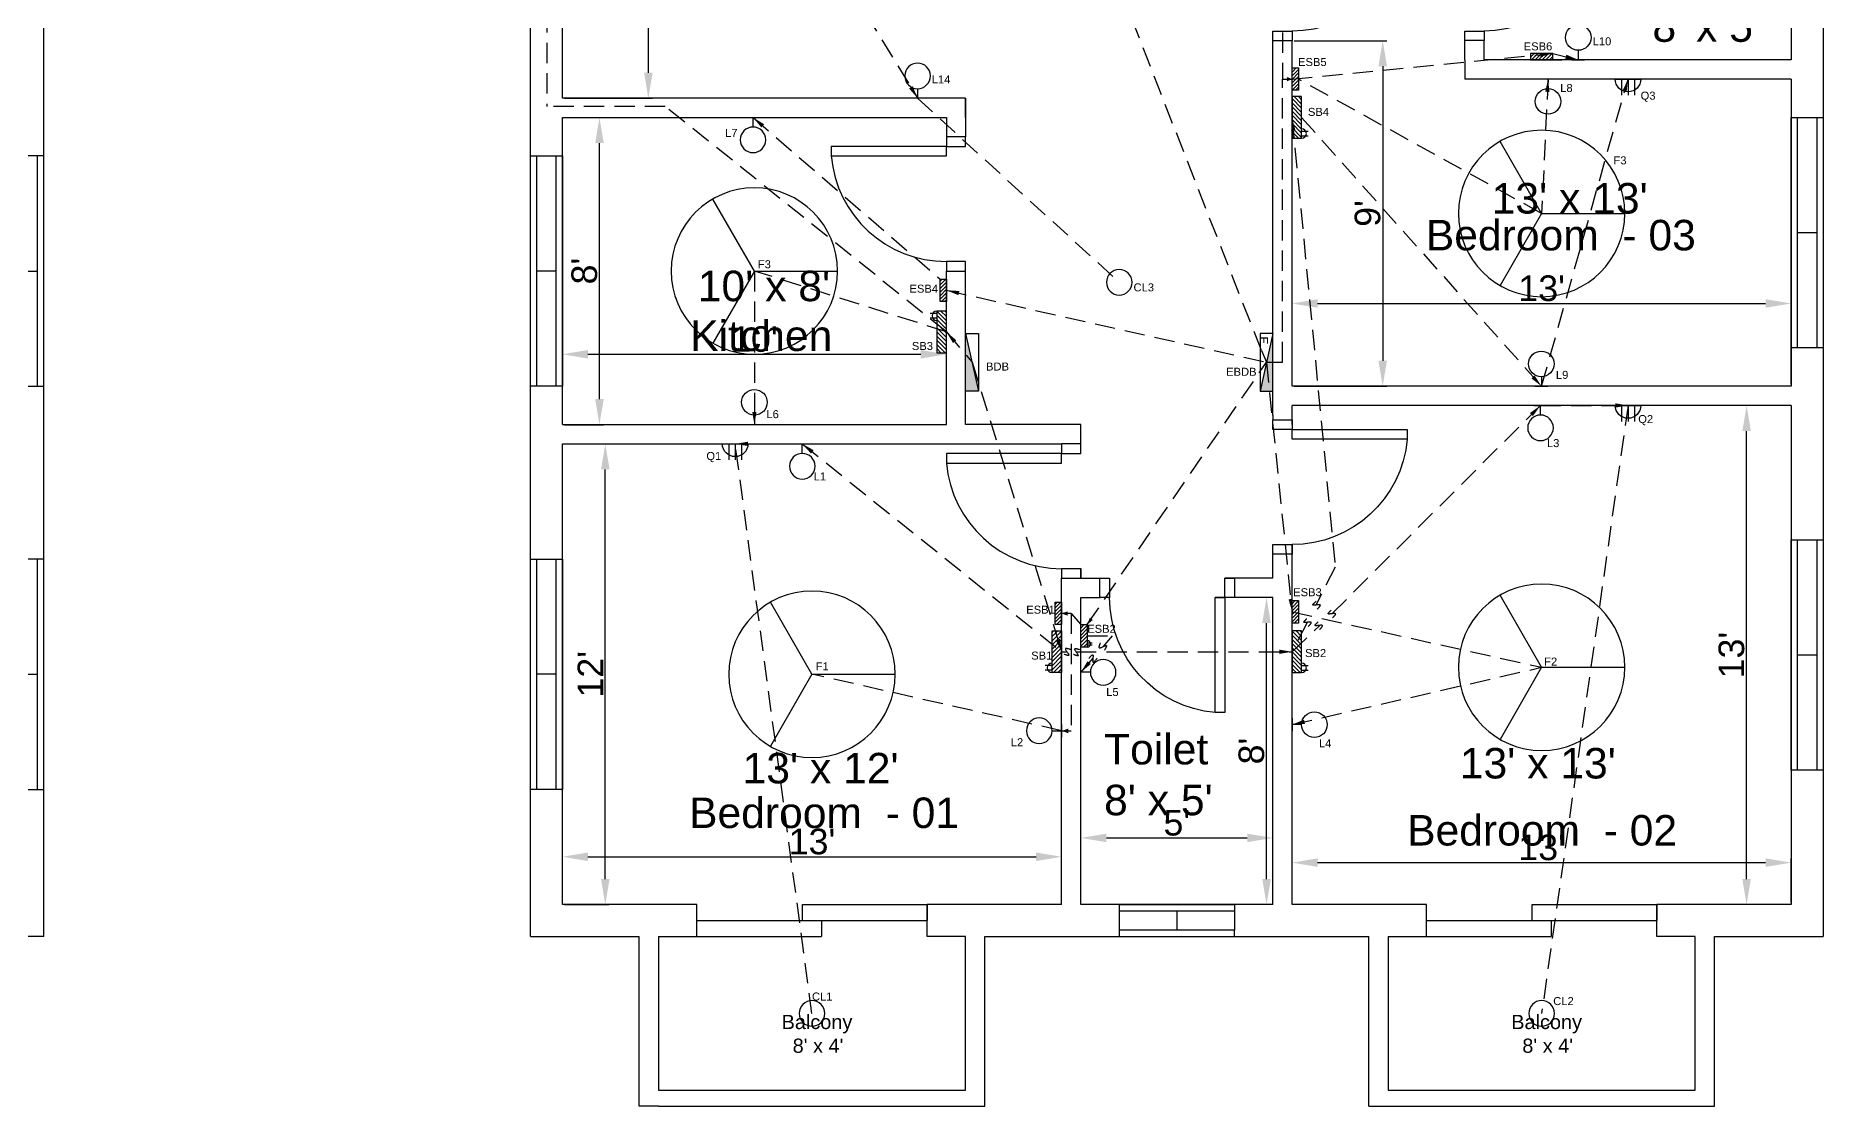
# Model space of a CAD drawing. Header units: inches. Extents: x 61297 to 163996, y 9483 to 32239.
# Drawn here: x 61698 to 62257, y 15010 to 15345 of the extents above; entities that cross this region are included whole.
import ezdxf

# ---------------------------------------------------------------- set-up
doc = ezdxf.new("R2010")
doc.units = ezdxf.units.IN
doc.linetypes.add('HIDDEN', pattern=[9.525, 6.35, -3.175])
for name, color, linetype in [('door', 80, 'Continuous'), ('Doors', 230, 'Continuous'), ('Emergency Conduitt', 10, 'HIDDEN'), ('Layer1', 7, 'Continuous'), ('Light Fans and Socketst', 170, 'Continuous'), ('Main Conduit', 50, 'HIDDEN'), ('Toiler Window', 30, 'Continuous'), ('Windows', 30, 'Continuous')]:
    doc.layers.add(name, color=color, linetype=linetype)
doc.styles.get("Standard").update_dxf_attribs({"font": 'arial.ttf'})
doc.dimstyles.new('ISO-25', dxfattribs={"dimtxt": 8, "dimasz": 8, "dimexe": 1.25, "dimexo": 0.625, "dimtad": 1, "dimlunit": 4, "dimtxsty": 'Standard', "dimcen": 2.5, "dimadec": 0, "dimazin": 0, "dimtfac": 1, "dimtmove": 0, "dimatfit": 3, "dimfxl": 1, "dimarcsym": 0})

# ---------------------------------------------------------------- blocks, each defined once
blk = doc.blocks.new('Door_Sing')
at = {"layer": 'Doors'}
for points in [[(-3, 6), (-3, 42), (-6, 42), (-6, 6), (-3, 6)], [(-38.98, 0), (-38.98, 6), (-41.98, 6), (-41.98, 0), (-38.98, 0)]]:
    blk.add_lwpolyline(points, dxfattribs=at)
blk.add_lwpolyline([(-3, 0), (0, 0), (0, 6), (-3, 6)], close=True, dxfattribs=at)
blk.add_arc((-2.84, 6), 36.14, 95.0198, 180, dxfattribs=at)
blk = doc.blocks.new('Window_Large')
at = {"layer": 'Windows'}
for p, q in [((72, 10), (0, 10)), ((0, 10), (0, 0)), ((72, 8), (0, 8)), ((36, 8), (36, 2)), ((72, 0), (72, 10)), ((0, 2), (72, 2)), ((0, 0), (72, 0))]:
    blk.add_line(p, q, dxfattribs=at)
blk = doc.blocks.new('*D477')
at = {"color": 0, "lineweight": -2, "transparency": 16777216}
for p, q in [((61863.45, 15217.41), (61877.48, 15217.41)), ((61876.23, 15081.41), (61876.23, 15209.41)), ((61863.45, 15073.41), (61877.48, 15073.41))]:
    blk.add_line(p, q, dxfattribs=at)
at = {"color": 0, "transparency": 16777216}
for points in [[(61874.9, 15209.41), (61877.57, 15209.41), (61876.23, 15217.41)], [(61874.9, 15081.41), (61877.57, 15081.41), (61876.23, 15073.41)]]:
    blk.add_solid(points, dxfattribs=at)
at = {"color": 0, "transparency": 16777216, "insert": (61871.59, 15145.41), "char_height": 8, "attachment_point": 5, "rotation": 90}
blk.add_mtext("12'", dxfattribs=at)
blk = doc.blocks.new('*D478')
at = {"color": 0, "lineweight": -2, "transparency": 16777216}
for p, q in [((61863.45, 15319.41), (61875.66, 15319.41)), ((61874.41, 15231.41), (61874.41, 15311.41)), ((61863.45, 15223.41), (61875.66, 15223.41))]:
    blk.add_line(p, q, dxfattribs=at)
at = {"color": 0, "transparency": 16777216}
for points in [[(61873.08, 15311.41), (61875.75, 15311.41), (61874.41, 15319.41)], [(61873.08, 15231.41), (61875.75, 15231.41), (61874.41, 15223.41)]]:
    blk.add_solid(points, dxfattribs=at)
at = {"color": 0, "transparency": 16777216, "insert": (61869.71, 15271.41), "char_height": 8, "attachment_point": 5, "rotation": 90}
blk.add_mtext("8'", dxfattribs=at)
blk = doc.blocks.new('*D447')
at = {"color": 0, "lineweight": -2, "transparency": 16777216}
for p, q in [((61862.83, 15232.21), (61862.83, 15246.66)), ((61870.83, 15245.41), (61974.83, 15245.41)), ((61982.83, 15232.21), (61982.83, 15246.66))]:
    blk.add_line(p, q, dxfattribs=at)
at = {"color": 0, "transparency": 16777216}
for points in [[(61870.83, 15246.74), (61870.83, 15244.08), (61862.83, 15245.41)], [(61974.83, 15246.74), (61974.83, 15244.08), (61982.83, 15245.41)]]:
    blk.add_solid(points, dxfattribs=at)
at = {"color": 0, "transparency": 16777216, "insert": (61922.83, 15250.12), "char_height": 8, "attachment_point": 5}
blk.add_mtext("10'", dxfattribs=at)
blk = doc.blocks.new('*D480')
at = {"color": 0, "lineweight": -2, "transparency": 16777216}
for p, q in [((62024.83, 15074.04), (62024.83, 15095.52)), ((62032.83, 15094.27), (62076.83, 15094.27)), ((62084.83, 15074.04), (62084.83, 15095.52))]:
    blk.add_line(p, q, dxfattribs=at)
at = {"color": 0, "transparency": 16777216}
for points in [[(62032.83, 15095.6), (62032.83, 15092.93), (62024.83, 15094.27)], [(62076.83, 15095.6), (62076.83, 15092.93), (62084.83, 15094.27)]]:
    blk.add_solid(points, dxfattribs=at)
at = {"color": 0, "transparency": 16777216, "insert": (62054.83, 15098.96), "char_height": 8, "attachment_point": 5}
blk.add_mtext("5'", dxfattribs=at)
blk = doc.blocks.new('Toilet Window')
for p, q in [((82016.8, 16081.38), (82016.8, 16117.38)), ((82016.8, 16117.38), (82026.8, 16117.38)), ((82018.8, 16081.38), (82018.8, 16117.38)), ((82024.8, 16081.38), (82024.8, 16117.38)), ((82026.8, 16081.38), (82026.8, 16117.38)), ((82018.8, 16099.38), (82024.8, 16099.38)), ((82016.8, 16081.38), (82018.8, 16081.38)), ((82018.8, 16081.38), (82024.8, 16081.38)), ((82026.8, 16081.38), (82024.8, 16081.38))]:
    blk.add_line(p, q)
blk = doc.blocks.new('*D481')
at = {"color": 0, "lineweight": -2, "transparency": 16777216}
for p, q in [((62084.2, 15169.41), (62081.62, 15169.41)), ((62082.87, 15081.41), (62082.87, 15161.41)), ((62084.2, 15073.41), (62081.62, 15073.41))]:
    blk.add_line(p, q, dxfattribs=at)
at = {"color": 0, "transparency": 16777216}
for points in [[(62081.53, 15161.41), (62084.2, 15161.41), (62082.87, 15169.41)], [(62081.53, 15081.41), (62084.2, 15081.41), (62082.87, 15073.41)]]:
    blk.add_solid(points, dxfattribs=at)
at = {"color": 0, "transparency": 16777216, "insert": (62078.16, 15121.41), "char_height": 8, "attachment_point": 5, "rotation": 90}
blk.add_mtext("8'", dxfattribs=at)
blk = doc.blocks.new('*D482')
at = {"color": 0, "lineweight": -2, "transparency": 16777216}
for p, q in [((61862.83, 15074.04), (61862.83, 15089.63)), ((61870.83, 15088.38), (62010.83, 15088.38)), ((62018.83, 15074.04), (62018.83, 15089.63))]:
    blk.add_line(p, q, dxfattribs=at)
at = {"color": 0, "transparency": 16777216}
for points in [[(61870.83, 15089.71), (61870.83, 15087.04), (61862.83, 15088.38)], [(62010.83, 15089.71), (62010.83, 15087.04), (62018.83, 15088.38)]]:
    blk.add_solid(points, dxfattribs=at)
at = {"color": 0, "transparency": 16777216, "insert": (61940.83, 15093.09), "char_height": 8, "attachment_point": 5}
blk.add_mtext("13'", dxfattribs=at)
blk = doc.blocks.new('*D483')
at = {"color": 0, "lineweight": -2, "transparency": 16777216}
for p, q in [((62090.83, 15074.04), (62090.83, 15087.79)), ((62246.83, 15074.04), (62246.83, 15087.79)), ((62098.83, 15086.54), (62238.83, 15086.54))]:
    blk.add_line(p, q, dxfattribs=at)
at = {"color": 0, "transparency": 16777216}
for points in [[(62098.83, 15087.88), (62098.83, 15085.21), (62090.83, 15086.54)], [(62238.83, 15087.88), (62238.83, 15085.21), (62246.83, 15086.54)]]:
    blk.add_solid(points, dxfattribs=at)
at = {"color": 0, "transparency": 16777216, "insert": (62168.83, 15091.26), "char_height": 8, "attachment_point": 5}
blk.add_mtext("13'", dxfattribs=at)
blk = doc.blocks.new('*D484')
at = {"color": 0, "lineweight": -2, "transparency": 16777216}
for p, q in [((62246.2, 15229.41), (62231.63, 15229.41)), ((62232.88, 15081.41), (62232.88, 15221.41)), ((62246.2, 15073.41), (62231.63, 15073.41))]:
    blk.add_line(p, q, dxfattribs=at)
at = {"color": 0, "transparency": 16777216}
for points in [[(62231.55, 15221.41), (62234.21, 15221.41), (62232.88, 15229.41)], [(62231.55, 15081.41), (62234.21, 15081.41), (62232.88, 15073.41)]]:
    blk.add_solid(points, dxfattribs=at)
at = {"color": 0, "transparency": 16777216, "insert": (62228.17, 15151.41), "char_height": 8, "attachment_point": 5, "rotation": 90}
blk.add_mtext("13'", dxfattribs=at)
blk = doc.blocks.new('Fan')
at = {"layer": 'Light Fans and Socketst'}
for q in [(-13, 22.52), (-13, -22.52), (26, 0)]:
    blk.add_line((0, 0), q, dxfattribs=at)
blk.add_circle((0, 0), 26, dxfattribs=at)
blk = doc.blocks.new('Light')
at = {"layer": 'Light Fans and Socketst'}
blk.add_line((0, 2), (0, -2), dxfattribs=at)
blk.add_lwpolyline([(2.99, 0), (1.49, 0), (0, 0)], dxfattribs=at)
blk.add_circle((6.99, 0), 4, dxfattribs=at)
blk = doc.blocks.new('*D487')
at = {"layer": 'Layer1', "color": 0, "lineweight": -2, "transparency": 16777216}
for p, q in [((62091.45, 15343.41), (62120.41, 15343.41)), ((62119.16, 15335.41), (62119.16, 15243.41)), ((62091.45, 15235.41), (62120.41, 15235.41))]:
    blk.add_line(p, q, dxfattribs=at)
at = {"layer": 'Layer1', "color": 0, "transparency": 16777216}
for points in [[(62117.83, 15335.41), (62120.5, 15335.41), (62119.16, 15343.41)], [(62117.83, 15243.41), (62120.5, 15243.41), (62119.16, 15235.41)]]:
    blk.add_solid(points, dxfattribs=at)
at = {"layer": 'Layer1', "color": 0, "transparency": 16777216, "insert": (62114.46, 15289.41), "char_height": 8, "attachment_point": 5, "rotation": 90}
blk.add_mtext("9'", dxfattribs=at)
blk = doc.blocks.new('*D488')
at = {"layer": 'Layer1', "color": 0, "lineweight": -2, "transparency": 16777216}
for p, q in [((62090.83, 15236.04), (62090.83, 15262.53)), ((62098.83, 15261.28), (62238.83, 15261.28)), ((62246.83, 15236.04), (62246.83, 15262.53))]:
    blk.add_line(p, q, dxfattribs=at)
at = {"layer": 'Layer1', "color": 0, "transparency": 16777216}
for points in [[(62098.83, 15262.61), (62098.83, 15259.95), (62090.83, 15261.28)], [(62238.83, 15262.61), (62238.83, 15259.95), (62246.83, 15261.28)]]:
    blk.add_solid(points, dxfattribs=at)
at = {"layer": 'Layer1', "color": 0, "transparency": 16777216, "insert": (62168.83, 15265.99), "char_height": 8, "attachment_point": 5}
blk.add_mtext("13'", dxfattribs=at)
blk = doc.blocks.new('BDB')
h = blk.add_hatch(color=256)
h.dxf.hatch_style = 1
h.paths.add_polyline_path([(13.5, 4), (-4.5, 0), (13.5, 0)])
blk.add_line((-4.5, 0), (13.5, 4))
at = {"layer": 'Layer1'}
blk.add_lwpolyline([(-4.5, 4), (13.5, 4), (13.5, 0), (-4.5, 0), (-4.5, 4)], dxfattribs=at)
blk = doc.blocks.new('Emergency_BDB')
at = {"layer": 'Layer1'}
blk.add_blockref('BDB', (0, 0), dxfattribs=at)
at = {"layer": 'Layer1', "insert": (-4.5, 4), "char_height": 2.5, "attachment_point": 1}
blk.add_mtext_dynamic_manual_height_columns(' E', width=4.2009, gutter_width=12.5, heights=[0], dxfattribs=at)
blk = doc.blocks.new('Light Ceiling')
at = {"layer": 'Light Fans and Socketst'}
blk.add_circle((0, 0), 4, dxfattribs=at)
blk = doc.blocks.new('*D489')
at = {"layer": 'Layer1', "color": 0, "lineweight": -2, "transparency": 16777216}
for p, q in [((61863.45, 15601.41), (61890.94, 15601.41)), ((61889.69, 15333.41), (61889.69, 15593.41)), ((61863.45, 15325.41), (61890.94, 15325.41))]:
    blk.add_line(p, q, dxfattribs=at)
at = {"layer": 'Layer1', "color": 0, "transparency": 16777216}
for points in [[(61888.36, 15593.41), (61891.03, 15593.41), (61889.69, 15601.41)], [(61888.36, 15333.41), (61891.03, 15333.41), (61889.69, 15325.41)]]:
    blk.add_solid(points, dxfattribs=at)
at = {"layer": 'Layer1', "color": 0, "transparency": 16777216, "insert": (61884.98, 15463.41), "char_height": 8, "attachment_point": 5, "rotation": 90}
blk.add_mtext("23'", dxfattribs=at)
blk = doc.blocks.new('ESB')
h = blk.add_hatch()
h.set_pattern_fill('ANSI31', color=256, scale=0.25)
h.set_pattern_definition([(45, (-3149.957, -1763.2019), (-0.561266, 0.561266), [])])
h.paths.add_polyline_path([(3.5, 2), (-3.5, 2), (-3.5, 0), (3.5, 0)])
blk.add_lwpolyline([(3.5, 0), (3.5, 2), (-3.5, 2), (-3.5, 0)], close=True)
blk = doc.blocks.new('Socket')
for p, q in [((-4, 0), (4, 0)), ((-2, 0), (-2, 5)), ((0, 0), (0, 5)), ((2, 0), (2, 5))]:
    blk.add_line(p, q)
blk.add_arc((0, 0), 4, 0, 180)

msp = doc.modelspace()

# ---------------------------------------------------------------- hatches: boundary and pattern name
at = {"layer": 'Layer1'}
h = msp.add_hatch(dxfattribs=at)
h.set_pattern_fill('ANSI31', color=256, scale=0.29, angle=-90)
h.set_pattern_definition([(315, (60314.7303, 19175.6972), (0.65106857, 0.65106857), [])])
h.paths.add_polyline_path([(62093.806, 15312.896), (62090.826, 15312.896), (62090.826, 15325.925), (62093.806, 15325.925)])
h = msp.add_hatch(dxfattribs=at)
h.set_pattern_fill('ANSI31', color=256, scale=0.29, angle=90)
h.set_pattern_definition([(135, (63758.9212, 12938.1239), (-0.65106857, -0.65106857), [])])
h.paths.add_polyline_path([(61979.846, 15258.925), (61982.826, 15258.925), (61982.826, 15245.896), (61979.846, 15245.896)])
h = msp.add_hatch(dxfattribs=at)
h.set_pattern_fill('ANSI31', color=256, scale=0.29)
h.set_pattern_definition([(45, (56081.3743, 12422.0567), (-0.65106857, 0.65106857), [])])
h.paths.add_polyline_path([(62015.846, 15145.922), (62018.826, 15145.922), (62018.826, 15158.951), (62015.846, 15158.951)])
h = msp.add_hatch(dxfattribs=at)
h.set_pattern_fill('ANSI31', color=256, scale=0.29, angle=-90)
h.set_pattern_definition([(315, (60314.7303, 19342.6714), (0.65106857, 0.65106857), [])])
h.paths.add_polyline_path([(62093.806, 15145.922), (62090.826, 15145.922), (62090.826, 15158.951), (62093.806, 15158.951)])

# ---------------------------------------------------------------- linework, layer by layer
for p, q in [((61700.826, 15063.411), (61700.826, 15611.411)), ((61852.826, 15063.411), (61852.826, 15611.411)), ((62256.826, 15611.411), (62256.826, 15063.411)), ((61862.826, 15325.411), (61862.826, 15601.411)), ((62246.826, 15391.411), (62246.826, 15337.411)), ((62084.826, 15226.411), (62084.826, 15346.411)), ((62090.826, 15235.411), (62090.826, 15343.411)), ((62144.826, 15337.411), (62144.826, 15343.434)), ((62150.826, 15337.411), (62150.826, 15343.434)), ((62144.826, 15337.411), (62144.826, 15331.411)), ((62246.826, 15337.411), (62150.826, 15337.411)), ((62246.826, 15331.411), (62144.826, 15331.411)), ((62246.826, 15331.411), (62246.826, 15235.411)), ((61988.826, 15325.411), (61862.826, 15325.411)), ((61988.826, 15319.411), (61988.826, 15325.411)), ((61988.826, 15325.411), (61988.826, 15313.387)), ((61862.826, 15223.411), (61862.826, 15319.411)), ((61982.826, 15319.411), (61982.826, 15313.387)), ((61982.826, 15223.411), (61982.826, 15271.411)), ((61988.826, 15223.411), (61988.826, 15271.411)), ((62246.826, 15235.411), (62090.826, 15235.411)), ((62084.826, 15226.411), (62084.826, 15224.899)), ((62246.826, 15229.411), (62090.826, 15229.411)), ((62090.826, 15223.411), (62090.826, 15229.411)), ((62246.826, 15229.411), (62246.826, 15073.411)), ((61862.826, 15223.411), (61982.826, 15223.411)), ((62024.826, 15223.411), (61988.826, 15223.411)), ((62024.826, 15217.411), (62024.826, 15223.411)), ((61862.826, 15217.411), (62018.826, 15217.411)), ((61862.826, 15073.411), (61862.826, 15217.411)), ((62024.826, 15214.387), (62024.826, 15217.411)), ((62084.826, 15175.411), (62084.826, 15185.922)), ((62090.826, 15073.411), (62090.826, 15185.922)), ((62018.826, 15073.411), (62018.826, 15175.411)), ((62084.826, 15175.411), (62069.802, 15175.411)), ((62084.826, 15169.411), (62066.802, 15169.411)), ((62084.826, 15073.411), (62084.826, 15169.411)), ((62026.826, 15155.244), (62028.326, 15155.244)), ((62026.826, 15154.577), (62028.326, 15154.577)), ((61904.849, 15073.411), (61862.826, 15073.411)), ((61904.826, 15063.411), (61904.849, 15073.411)), ((62018.826, 15073.411), (61976.802, 15073.411)), ((61976.826, 15063.411), (61976.802, 15073.411)), ((62084.826, 15073.411), (62024.826, 15073.411)), ((62132.849, 15073.411), (62090.826, 15073.411)), ((62132.826, 15063.411), (62132.849, 15073.411)), ((62246.826, 15073.411), (62204.802, 15073.411)), ((62204.826, 15063.411), (62204.802, 15073.411)), ((61700.826, 15063.411), (61666.826, 15063.411)), ((61852.826, 15063.411), (61886.826, 15063.411)), ((61886.826, 15010.411), (61886.826, 15063.411)), ((61892.826, 15063.411), (61892.826, 15015.411)), ((61892.826, 15063.411), (61904.826, 15063.411)), ((61988.826, 15063.411), (61976.826, 15063.411)), ((61988.826, 15015.411), (61988.826, 15063.411)), ((61994.826, 15063.411), (62114.826, 15063.411)), ((61994.826, 15010.411), (61994.826, 15063.411)), ((62114.826, 15010.411), (62114.826, 15063.411)), ((62120.826, 15063.411), (62120.826, 15015.411)), ((62120.826, 15063.411), (62132.826, 15063.411)), ((62216.826, 15063.411), (62204.826, 15063.411)), ((62216.826, 15015.411), (62216.826, 15063.411)), ((62222.826, 15063.411), (62256.826, 15063.411)), ((62222.826, 15010.411), (62222.826, 15063.411)), ((61892.826, 15015.411), (61988.826, 15015.411)), ((62120.826, 15015.411), (62216.826, 15015.411)), ((61892.826, 15010.411), (61886.826, 15010.411)), ((61892.826, 15010.411), (61988.826, 15010.411)), ((61988.826, 15010.411), (61994.826, 15010.411)), ((62114.826, 15010.411), (62222.826, 15010.411))]:
    msp.add_line(p, q)
for points in [[(61862.826, 15319.411), (61982.826, 15319.411)], [(62024.826, 15178.411), (62024.826, 15175.411), (62027.826, 15175.411), (62030.826, 15175.411)], [(62024.826, 15073.411), (62024.826, 15169.411), (62030.826, 15169.411)]]:
    msp.add_lwpolyline(points)
msp.add_arc((62026.826, 15154.911), 1, 270, 90)
at = {"layer": 'door'}
for p, q in [((61937.826, 15073.411), (61976.826, 15073.411)), ((61937.826, 15068.411), (61937.826, 15073.411)), ((61976.826, 15073.411), (61976.826, 15068.411)), ((62165.826, 15073.411), (62204.826, 15073.411)), ((62165.826, 15068.411), (62165.826, 15073.411)), ((62204.826, 15073.411), (62204.826, 15068.411)), ((61904.826, 15068.411), (61943.826, 15068.411)), ((61904.826, 15063.411), (61904.826, 15068.411)), ((61937.826, 15068.411), (61976.826, 15068.411)), ((61943.826, 15068.411), (61943.826, 15063.411)), ((62132.826, 15068.411), (62171.826, 15068.411)), ((62132.826, 15063.411), (62132.826, 15068.411)), ((62165.826, 15068.411), (62204.826, 15068.411)), ((62171.826, 15068.411), (62171.826, 15063.411)), ((61904.826, 15063.411), (61943.826, 15063.411)), ((62132.826, 15063.411), (62171.826, 15063.411))]:
    msp.add_line(p, q, dxfattribs=at)
at = {"layer": 'Emergency Conduitt'}
for p, q in [((62087.811, 15517.411), (62087.85, 15331.411)), ((62081.27, 15246.596), (62000.56, 15453.017)), ((61932.826, 15392.396), (61973.826, 15325.411)), ((62090.826, 15331.411), (62172.326, 15339.411)), ((62172.326, 15339.411), (62180.272, 15337.411)), ((62168.826, 15337.411), (62180.272, 15337.411)), ((62087.85, 15242.911), (62087.85, 15331.411)), ((62087.85, 15331.411), (62090.826, 15331.411)), ((62168.826, 15289.411), (62092.826, 15331.411)), ((62170.82, 15331.411), (62168.826, 15289.411)), ((61973.826, 15325.411), (62036.826, 15267.907)), ((61922.405, 15319.411), (61980.826, 15268.911)), ((61982.826, 15265.411), (62082.826, 15242.911)), ((62081.27, 15246.596), (62082.826, 15242.911)), ((62026.826, 15160.911), (62082.826, 15242.911)), ((62082.826, 15242.911), (62087.85, 15242.911)), ((62082.826, 15242.911), (62090.826, 15164.922)), ((62021.802, 15164.411), (62018.826, 15164.411)), ((62021.802, 15164.411), (62021.802, 15127.747)), ((62021.802, 15164.411), (62024.826, 15160.911)), ((62090.826, 15164.922), (62168.826, 15147.589)), ((62026.826, 15157.411), (62034.637, 15157.411)), ((62034.637, 15157.411), (62031.681, 15153.98)), ((62028.607, 15150.411), (62024.826, 15146.021)), ((62018.826, 15127.747), (61940.826, 15145.411)), ((62090.826, 15129.666), (62168.826, 15147.589)), ((62018.826, 15127.747), (62021.802, 15127.747))]:
    msp.add_line(p, q, dxfattribs=at)
for points in [[(62030.913, 15155.236), (62030.611, 15153.68), (62032.823, 15154.366), (62032.237, 15152.943)], [(62027.294, 15150.348), (62028.584, 15151.42), (62028.584, 15149.193), (62029.958, 15150.432)]]:
    msp.add_spline(points, degree=3, dxfattribs=at)
for points in [[(62168.41, 15338.356), (62172.326, 15339.411), (62168.28, 15339.683)], [(62176.23, 15337.74), (62180.272, 15337.411), (62176.556, 15339.033)], [(61971.169, 15328.474), (61973.826, 15325.411), (61972.306, 15329.17)], [(62089.295, 15330.712), (62090.826, 15331.411), (62089.295, 15332.046)], [(62171.296, 15327.383), (62170.82, 15331.411), (62169.964, 15327.447)], [(61925.867, 15317.299), (61922.405, 15319.411), (61924.995, 15316.29)], [(61986.875, 15265.183), (61982.826, 15265.411), (61986.582, 15263.882)], [(62020.706, 15165.051), (62018.826, 15164.425), (62020.706, 15163.718)], [(62089.754, 15168.833), (62090.826, 15164.922), (62091.081, 15168.969)], [(62028.579, 15162.362), (62026.826, 15160.911), (62027.632, 15163.06)], [(62026.931, 15149.487), (62024.826, 15146.021), (62027.941, 15148.616)], [(62020.883, 15128.414), (62018.826, 15127.747), (62020.883, 15126.976)], [(62094.575, 15131.212), (62090.826, 15129.666), (62094.873, 15129.912)]]:
    msp.add_solid(points, dxfattribs=at)
at = {"layer": 'Layer1'}
for p, q in [((62093.806, 15315.146), (62095.922, 15315.146)), ((62093.806, 15313.646), (62095.922, 15313.646)), ((61979.846, 15258.175), (61977.73, 15258.175)), ((61979.846, 15256.675), (61977.73, 15256.675)), ((62015.846, 15148.172), (62013.73, 15148.172)), ((62015.846, 15146.672), (62013.73, 15146.672)), ((62093.806, 15148.172), (62095.922, 15148.172)), ((62093.806, 15146.672), (62095.922, 15146.672))]:
    msp.add_line(p, q, dxfattribs=at)
for points in [[(62093.806, 15312.896), (62093.806, 15325.925), (62090.826, 15325.925), (62090.826, 15312.896)], [(61979.846, 15258.925), (61979.846, 15245.896), (61982.826, 15245.896), (61982.826, 15258.925)], [(62015.846, 15145.922), (62015.846, 15158.951), (62018.826, 15158.951), (62018.826, 15145.922)], [(62093.806, 15145.922), (62093.806, 15158.951), (62090.826, 15158.951), (62090.826, 15145.922)]]:
    msp.add_lwpolyline(points, close=True, dxfattribs=at)
for centre, start, end in [((62093.806, 15314.396), 270, 90), ((61979.846, 15257.425), 90, 270), ((62015.846, 15147.422), 90, 270), ((62093.806, 15147.422), 270, 90)]:
    msp.add_arc(centre, 1.5, start, end, dxfattribs=at)
at = {"layer": 'Main Conduit'}
for p, q in [((62168.826, 15235.411), (62195.826, 15331.411)), ((61894.958, 15322.871), (61857.949, 15322.871)), ((61982.826, 15252.411), (61894.958, 15322.871)), ((62090.826, 15319.411), (62104.323, 15178.891)), ((62093.806, 15319.411), (62168.826, 15235.411)), ((61982.826, 15252.411), (61922.826, 15271.411)), ((61922.826, 15271.411), (61922.826, 15223.411)), ((61982.826, 15252.411), (61990.826, 15242.911)), ((61990.826, 15242.911), (62018.826, 15152.436)), ((62103.31, 15164.324), (62168.482, 15229.411)), ((62168.482, 15229.411), (62195.826, 15229.411)), ((62195.826, 15229.411), (62168.826, 15039.411)), ((61916.826, 15217.411), (61937.799, 15217.411)), ((61940.826, 15039.411), (61916.826, 15217.411)), ((61937.799, 15217.411), (62018.826, 15152.436)), ((62104.323, 15178.891), (62098.283, 15167.052)), ((62095.518, 15161.633), (62090.826, 15152.436)), ((62090.826, 15152.436), (62099.486, 15160.687)), ((62018.826, 15152.436), (62020.469, 15152.436)), ((62023.303, 15152.436), (62090.826, 15152.436))]:
    msp.add_line(p, q, dxfattribs=at)
msp.add_lwpolyline([(61862.826, 15451.48), (61857.949, 15451.48), (61857.949, 15447.55), (61857.949, 15322.871)], dxfattribs=at)
for points in [[(62098.709, 15165.777), (62099.639, 15167.072), (62097.375, 15167.072), (62098.345, 15168.205)], [(62103.452, 15163.014), (62104.382, 15164.309), (62102.118, 15164.309), (62103.088, 15165.442)], [(62095.863, 15160.348), (62096.793, 15161.643), (62094.529, 15161.643), (62095.499, 15162.776)], [(62099.376, 15159.348), (62100.306, 15160.643), (62098.042, 15160.643), (62099.013, 15161.776)], [(62021.577, 15153.152), (62019.995, 15153.348), (62021.08, 15151.36), (62019.62, 15151.669)], [(62024.473, 15153.065), (62022.89, 15153.261), (62023.976, 15151.274), (62022.516, 15151.582)]]:
    msp.add_spline(points, degree=3, dxfattribs=at)
for points in [[(62195.385, 15327.379), (62195.826, 15331.411), (62194.101, 15327.74)], [(62091.872, 15315.493), (62090.826, 15319.411), (62090.545, 15315.365)], [(61985.912, 15249.78), (61982.826, 15252.411), (61984.892, 15248.922)], [(62165.615, 15237.888), (62168.826, 15235.411), (62166.592, 15238.795)], [(61922.159, 15227.411), (61922.826, 15223.411), (61923.492, 15227.411)], [(62166.122, 15226.112), (62168.482, 15229.411), (62165.18, 15227.056)], [(62191.826, 15228.744), (62195.826, 15229.411), (62191.826, 15230.077)], [(61920.826, 15218.077), (61916.826, 15217.411), (61920.826, 15216.744)], [(61941.336, 15215.428), (61937.799, 15217.411), (61940.502, 15214.388)], [(62017.006, 15156.061), (62018.826, 15152.436), (62018.28, 15156.455)], [(62086.826, 15151.77), (62090.826, 15152.436), (62086.826, 15153.103)]]:
    msp.add_solid(points, dxfattribs=at)

# ---------------------------------------------------------------- block references
at = {"xscale": -1}
for name, p, rotation in [('Door_Sing', (62084.826, 15385.387), 270), ('Door_Sing', (62144.826, 15385.411), 270), ('ESB', (62090.826, 15331.411), 270), ('Socket', (62195.826, 15331.411), 180), ('Window_Large', (62246.826, 15247.411), 270), ('Window_Large', (61852.826, 15235.411), 270), ('Window_Large', (61852.826, 15235.411), 270), ('ESB', (61982.826, 15265.411), 90), ('Socket', (62195.826, 15229.411), 180), ('Door_Sing', (62084.826, 15224.899), 270), ('Socket', (61916.826, 15217.411), 180), ('Window_Large', (62246.826, 15115.411), 270), ('Window_Large', (61852.826, 15109.411), 270), ('Door_Sing', (62072.802, 15175.411), 180), ('ESB', (62018.826, 15164.411), 90), ('ESB', (62090.826, 15164.922), 270), ('ESB', (62024.826, 15157.411), 270)]:
    msp.add_blockref(name, p, dxfattribs=dict(at, rotation=rotation))
msp.add_blockref('ESB', (62168.826, 15337.411))
at = {"rotation": 90.00000000000001}
for name, p in [('Door_Sing', (61988.826, 15313.387)), ('Window_Large', (61700.826, 15235.411)), ('Window_Large', (61700.826, 15235.411)), ('Door_Sing', (62024.826, 15217.387)), ('Window_Large', (61700.826, 15109.411))]:
    msp.add_blockref(name, p, dxfattribs=at)
at = {"layer": 'Layer1'}
for name, p, rotation in [('Light', (62180.272, 15337.411), 89.99999999999953), ('Light', (62170.82, 15331.411), 270), ('BDB', (61988.826, 15247.411), 270), ('Light', (62168.735, 15235.411), 89.99999999999953), ('Light', (61922.826, 15223.411), 89.99999999999953)]:
    msp.add_blockref(name, p, dxfattribs=dict(at, rotation=rotation))
at = {"layer": 'Layer1', "xscale": -1}
for name, p, rotation in [('Light', (61973.826, 15325.411), 270), ('Light', (61922.405, 15319.411), 89.99999999999952), ('Fan', (62168.826, 15289.411), 180), ('Fan', (61922.826, 15271.411), 180), ('Light Ceiling', (62036.826, 15267.907), 180), ('Emergency_BDB', (62084.826, 15247.411), 90), ('Light', (62168.482, 15229.411), 90.0000000000005), ('Light', (61937.799, 15217.411), 90.0000000000005), ('Fan', (61940.826, 15145.411), 180), ('Fan', (62168.826, 15147.589), 180), ('Light', (62024.826, 15146.021), 180)]:
    msp.add_blockref(name, p, dxfattribs=dict(at, rotation=rotation))
msp.add_blockref('Light', (62018.826, 15127.747), dxfattribs=at)
at = {"layer": 'Layer1'}
msp.add_blockref('Light', (62090.826, 15129.666), dxfattribs=at)
at = {"layer": 'Main Conduit', "xscale": -1, "rotation": 180}
for p in [(61940.826, 15039.411), (62168.826, 15039.411)]:
    msp.add_blockref('Light Ceiling', p, dxfattribs=at)
at = {"layer": 'Toiler Window', "xscale": -1, "rotation": 90}
msp.add_blockref('Toilet Window', (78154.204, 97090.206), dxfattribs=at)

# ---------------------------------------------------------------- texts
at = {"attachment_point": 7}
for s, width, gutter_width, heights, insert, char_height in [("Toilet\\P8' x 5'", 248.33103, 47.66, [30.118], (62203.445, 15342.915), 9.532), ('L10', 6.93541, 12.5, [0], (62184.768, 15341.917), 2.5), ('ESB6', 6.93541, 12.5, [0], (62163.23, 15340.341), 2.5), ('L14', 6.93541, 12.5, [0], (61978.248, 15330.064), 2.5), ('ESB5', 6.93541, 12.5, [0], (62092.709, 15335.455), 2.5), ('L8', 6.93541, 12.5, [0], (62174.633, 15327.331), 2.5), ('Q3', 6.93541, 12.5, [0], (62199.759, 15324.294), 2.5), ('SB4', 6.93541, 12.5, [0], (62095.801, 15319.871), 2.5), ('L7', 6.93541, 12.5, [0], (61913.659, 15313.342), 2.5), ('F3', 6.93541, 12.5, [0], (62191.285, 15304.719), 2.5), ("13' x 13'", 248.33103, 47.66, [30.118], (62153.218, 15289.254), 9.532), ('Bedroom  - 03', 248.33103, 47.66, [30.118], (62132.646, 15277.743), 9.53198), ("10' x 8'", 248.33103, 47.66, [30.118], (61905.138, 15261.864), 9.532), ('F3', 6.93541, 12.5, [0], (61923.9, 15272.258), 2.5), ('ESB4', 6.93541, 12.5, [0], (61971.292, 15264.618), 2.5), ('CL3', 6.93541, 12.5, [0], (62041.301, 15265.026), 2.5), ('^IKitchen', 248.33103, 47.66, [30.118], (61864.639, 15246.308), 9.532), ('SB3', 6.93541, 12.5, [0], (61972.039, 15246.714), 2.5), ('BDB', 6.93541, 12.5, [0], (61995.209, 15240.325), 2.5), ('EBDB', 6.93541, 12.5, [0], (62070.234, 15238.689), 2.5), ('L9', 6.93541, 12.5, [0], (62173.288, 15237.696), 2.5), ('L6', 6.93541, 12.5, [0], (61926.574, 15225.407), 2.5), ('Q2', 6.93541, 12.5, [0], (62199.015, 15223.226), 2.5), ('L3', 6.93541, 12.5, [0], (62170.482, 15216.367), 2.5), ('Q1', 6.93541, 12.5, [0], (61907.812, 15211.68), 2.5), ('L1', 6.93541, 12.5, [0], (61941.336, 15205.965), 2.5), ('ESB3', 6.93541, 12.5, [0], (62091.182, 15169.762), 2.5), ('ESB1', 6.93541, 12.5, [0], (62007.776, 15164.31), 2.5), ('ESB2', 6.93541, 12.5, [0], (62026.826, 15158.325), 2.5), ('F1', 6.93541, 12.5, [0], (61941.953, 15146.646), 2.5), ('SB1', 6.93541, 12.5, [0], (62009.333, 15149.958), 2.5), ('SB2', 6.93541, 12.5, [0], (62094.899, 15150.752), 2.5), ('F2', 6.93541, 12.5, [0], (62169.618, 15148.123), 2.5), ('L5', 6.93541, 12.5, [0], (62032.768, 15138.591), 2.5), ("Toilet\\P8' x 5'", 248.33103, 47.66, [30.118], (62032.094, 15101.217), 9.532), ("13' x 12'", 248.33103, 47.66, [30.118], (61919.134, 15111.167), 9.532), ('L2', 6.93541, 12.5, [0], (62002.946, 15122.93), 2.5), ('L4', 6.93541, 12.5, [0], (62099.235, 15122.581), 2.5), ("13' x 13'", 248.33103, 47.66, [30.118], (62143.257, 15112.709), 9.532), ('Bedroom  - 01', 248.33103, 47.66, [30.118], (61902.411, 15097.225), 9.53198), ('Bedroom  - 02', 248.33103, 47.66, [30.118], (62126.793, 15091.753), 9.53198), ('CL1', 6.93541, 12.5, [0], (61940.826, 15043.411), 2.5), ('CL2', 6.93541, 12.5, [0], (62172.445, 15041.992), 2.5), ("Balcony\\P  8' x 4'", 115.87872, 22.24, [14.054], (61931.336, 15027.045), 4.4479), ("Balcony\\P  8' x 4'", 115.87872, 22.24, [14.054], (62159.336, 15027.045), 4.4479)]:
    msp.add_mtext_dynamic_manual_height_columns(s, width=width, gutter_width=gutter_width, heights=heights, dxfattribs=dict(at, insert=insert, char_height=char_height))

# ---------------------------------------------------------------- dimensions: what is measured, and where the dimension line sits
for base, p1, p2, picture, middle in [((61874.415, 15319.411), (61862.826, 15223.411), (61862.826, 15319.411), '*D478', (61869.705, 15271.411)), ((62232.879, 15229.411), (62246.826, 15073.411), (62246.826, 15229.411), '*D484', (62228.167, 15151.411)), ((61876.234, 15217.411), (61862.826, 15073.411), (61862.826, 15217.411), '*D477', (61871.593, 15145.411)), ((62082.866, 15169.411), (62084.826, 15073.411), (62084.826, 15169.411), '*D481', (62078.157, 15121.411))]:
    dim = msp.add_linear_dim(base=base, p1=p1, p2=p2, angle=270, dimstyle='ISO-25')
    dim.commit()
    dim.dimension.update_dxf_attribs({"geometry": picture, "text_midpoint": middle})
for base, p1, p2, picture, middle in [((61982.826, 15245.411), (61862.826, 15231.585), (61982.826, 15231.585), '*D447', (61922.826, 15250.12)), ((62084.826, 15094.267), (62024.826, 15073.411), (62084.826, 15073.411), '*D480', (62054.826, 15098.96)), ((62018.826, 15088.378), (61862.826, 15073.411), (62018.826, 15073.411), '*D482', (61940.826, 15093.09)), ((62246.826, 15086.544), (62090.826, 15073.411), (62246.826, 15073.411), '*D483', (62168.826, 15091.256))]:
    dim = msp.add_linear_dim(base=base, p1=p1, p2=p2, dimstyle='ISO-25')
    dim.commit()
    dim.dimension.update_dxf_attribs({"geometry": picture, "text_midpoint": middle})
at = {"layer": 'Layer1'}
for base, p1, p2, picture, middle in [((61889.693, 15601.411), (61862.826, 15325.411), (61862.826, 15601.411), '*D489', (61884.98, 15463.411)), ((62119.165, 15235.411), (62090.826, 15343.411), (62090.826, 15235.411), '*D487', (62114.455, 15289.411))]:
    dim = msp.add_linear_dim(base=base, p1=p1, p2=p2, angle=270, dimstyle='ISO-25', dxfattribs=at)
    dim.commit()
    dim.dimension.update_dxf_attribs({"geometry": picture, "text_midpoint": middle})
dim = msp.add_linear_dim(base=(62246.826, 15261.281), p1=(62090.826, 15235.411), p2=(62246.826, 15235.411), dimstyle='ISO-25', dxfattribs=at)
dim.commit()
dim.dimension.update_dxf_attribs({"geometry": '*D488', "text_midpoint": (62168.826, 15265.993)})

doc.saveas('drawing.dxf')
